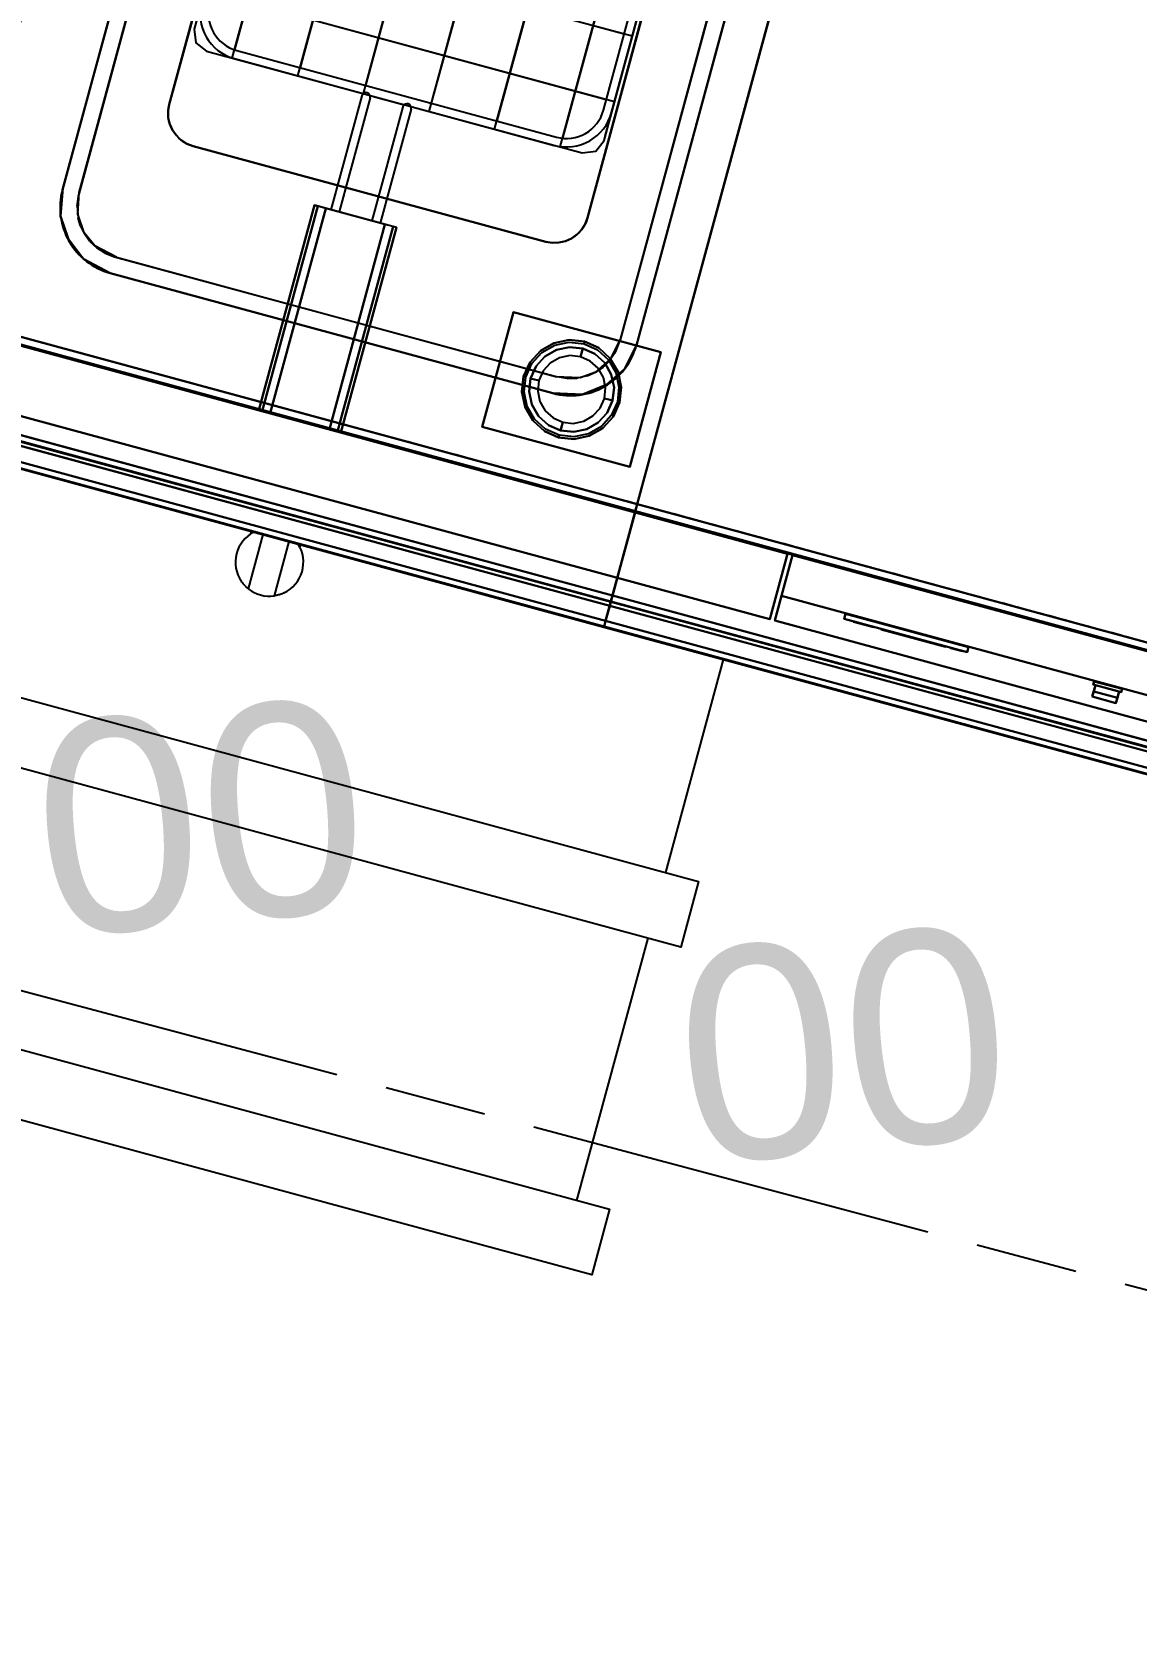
# Model space of a CAD drawing. Header units: millimetres. Extents: x 24907 to 30960, y 3978 to 9944.
# Drawn here: x 27947 to 28012, y 7089.3 to 7183.2 of the extents above; entities that cross this region are included whole.
import ezdxf
from ezdxf.enums import TextEntityAlignment as Align

# ---------------------------------------------------------------- set-up
doc = ezdxf.new("R2010")
doc.units = ezdxf.units.MM
doc.linetypes.add('ACAD_ISO08W100', pattern=[36, 24, -3, 6, -3])
doc.linetypes.add('DASHED2', pattern=[9.525, 6.35, -3.175])
for name, color, linetype in [('200-EquipBlack-3d', 250, 'Continuous'), ('200-EquipBlu-3d', 5, 'Continuous'), ('200-EquipBorder-2d', 9, 'Continuous'), ('200-EquipDoors-2d', 252, 'Continuous'), ('200-EquipGreen-3d', 3, 'Continuous'), ('200-EquipHidden-2D', 53, 'DASHED2'), ('200-EquipID-2d', 7, 'Continuous'), ('200-EquipInternal-2d', 252, 'Continuous'), ('200-EquipRed-3d', 1, 'Continuous'), ('200-EquipSteel-3d', 9, 'Continuous'), ('HG-031 Müşteri Mevcut', 30, 'Continuous')]:
    doc.layers.add(name, color=color, linetype=linetype)
doc.layers.add('200-InsPoint-3D', color=3, linetype='Continuous', plot=False)
doc.styles.add('ARIAL', font='arial.ttf', dxfattribs={"width": 0.6, "height": 50})
doc.styles.add('ROMANS', font='micross.ttf')

# ---------------------------------------------------------------- blocks, each defined once
blk = doc.blocks.new('ELECTROLUX-MC-CRUSCOTTO800')
at = {"layer": '200-EquipBorder-2d'}
for p in [(800, 0), (0, -75)]:
    blk.add_line(p, (800, -75), dxfattribs=at)
at = {"layer": '200-EquipSteel-3d'}
for points in [[(0, -55.83, 654.41), (0, 0, 660.54), (800, 0, 660.54), (800, -55.83, 654.41)], [(0, 0, 660.54), (0, 0, 900), (800, 0, 900), (800, 0, 660.54)], [(0, 0, 900), (0, -62, 900), (800, -62, 900), (800, 0, 900)], [(0, -4.32, 810.26), (0, -59.37, 692.2), (800, -59.37, 692.2), (800, -4.32, 810.26)], [(0, -71.19, 877.81), (0, -4.82, 813.08), (800, -4.82, 813.08), (800, -71.19, 877.81)], [(0, -59.7, 690.72), (0, -59.7, 657.89), (800, -59.7, 657.89), (800, -59.7, 690.72)], [(0, -74.75, 884.46), (0, -71.19, 877.81), (800, -71.19, 877.81), (800, -74.75, 884.46)]]:
    blk.add_3dface(points, dxfattribs=at)
for points, invisible_edges in [([(0, -4.12, 811.75), (0, -4.1, 810.99), (800, -4.1, 810.99), (800, -4.12, 811.75)], 10), ([(0, -4.1, 810.99), (0, -4.32, 810.26), (800, -4.32, 810.26), (800, -4.1, 810.99)], 8), ([(0, -4.36, 812.47), (0, -4.12, 811.75), (800, -4.12, 811.75), (800, -4.36, 812.47)], 10), ([(0, -4.82, 813.08), (0, -4.36, 812.47), (800, -4.36, 812.47), (800, -4.82, 813.08)], 2), ([(0, -57.28, 654.56), (0, -55.83, 654.41), (800, -55.83, 654.41), (800, -57.28, 654.56)], 8), ([(0, -58.54, 655.29), (0, -57.28, 654.56), (800, -57.28, 654.56), (800, -58.54, 655.29)], 10), ([(0, -59.4, 656.46), (0, -58.54, 655.29), (800, -58.54, 655.29), (800, -59.4, 656.46)], 10), ([(0, -59.37, 692.2), (0, -59.51, 691.85), (800, -59.51, 691.85), (800, -59.37, 692.2)], 2), ([(0, -59.7, 657.89), (0, -59.4, 656.46), (800, -59.4, 656.46), (800, -59.7, 657.89)], 2), ([(0, -59.51, 691.85), (0, -59.62, 691.48), (800, -59.62, 691.48), (800, -59.51, 691.85)], 10), ([(0, -59.62, 691.48), (0, -59.68, 691.11), (800, -59.68, 691.11), (800, -59.62, 691.48)], 10), ([(0, -59.68, 691.11), (0, -59.7, 690.72), (800, -59.7, 690.72), (800, -59.68, 691.11)], 8), ([(0, -62, 900), (0, -69.22, 897.81), (800, -69.22, 897.81), (800, -62, 900)], 2), ([(0, -69.22, 897.81), (0, -74.01, 891.97), (800, -74.01, 891.97), (800, -69.22, 897.81)], 10), ([(0, -74.01, 891.97), (0, -74.75, 884.46), (800, -74.75, 884.46), (800, -74.01, 891.97)], 8)]:
    blk.add_3dface(points, dxfattribs=dict(at, invisible_edges=invisible_edges))
at = {"layer": '200-InsPoint-3D'}
blk.add_point((800, -75), dxfattribs=at)
blk = doc.blocks.new('ELECTROLUX-MC7-BODY800X250')
at = {"layer": '200-EquipBorder-2d'}
blk.add_line((800, 0), (800, -655), dxfattribs=at)
at = {"layer": '200-EquipSteel-3d'}
for points, invisible_edges in [([(800, -655, 650), (800, -102, 724), (800, -2, 900), (800, -655, 900)], 3), ([(800, -102, 724), (800, -655, 650), (800, -102, 650)], 1)]:
    blk.add_3dface(points, dxfattribs=dict(at, invisible_edges=invisible_edges))
for points in [[(0, -655, 650), (0, -102, 650), (800, -102, 650), (800, -655, 650)], [(0, -655, 650), (800, -655, 650), (800, -655, 900), (0, -655, 900)]]:
    blk.add_3dface(points, dxfattribs=at)
blk = doc.blocks.new('ELECTROLUX-MC7-FRYERTOP-800')
at = {"layer": '200-EquipBlack-3d'}
for points, invisible_edges in [([(570.55, -534.95, 968), (572.6, -534.95, 972.95), (572.6, -534.95, 957.05), (570.55, -534.95, 962)], 15), ([(572.6, -534.95, 972.95), (577.55, -534.95, 975), (577.55, -534.95, 955), (572.6, -534.95, 957.05)], 15), ([(613.55, -534.95, 975), (577.55, -534.95, 975), (577.55, -534.95, 955), (613.55, -534.95, 955)], 15), ([(618.5, -534.95, 972.95), (613.55, -534.95, 975), (613.55, -534.95, 955), (618.5, -534.95, 957.05)], 15), ([(620.55, -534.95, 968), (618.5, -534.95, 972.95), (618.5, -534.95, 957.05), (620.55, -534.95, 962)], 15), ([(620.55, -534.95, 962), (618.5, -534.95, 957.05), (618.5, -659.95, 957.05), (620.55, -659.95, 962)], 10), ([(570.55, -659.95, 968), (572.6, -659.95, 972.95), (572.6, -659.95, 957.05), (570.55, -659.95, 962)], 15), ([(572.6, -659.95, 972.95), (577.55, -659.95, 975), (577.55, -659.95, 955), (572.6, -659.95, 957.05)], 15), ([(613.55, -659.95, 975), (577.55, -659.95, 975), (577.55, -659.95, 955), (613.55, -659.95, 955)], 15), ([(618.5, -659.95, 972.95), (613.55, -659.95, 975), (613.55, -659.95, 955), (618.5, -659.95, 957.05)], 15), ([(620.55, -659.95, 968), (618.5, -659.95, 972.95), (618.5, -659.95, 957.05), (620.55, -659.95, 962)], 15)]:
    blk.add_3dface(points, dxfattribs=dict(at, invisible_edges=invisible_edges))
for points in [[(572.6, -534.95, 957.05), (570.55, -534.95, 962), (570.55, -659.95, 962), (572.6, -659.95, 957.05)], [(570.55, -534.95, 962), (570.55, -534.95, 968), (570.55, -659.95, 968), (570.55, -659.95, 962)], [(570.55, -534.95, 968), (572.6, -534.95, 972.95), (572.6, -659.95, 972.95), (570.55, -659.95, 968)], [(577.55, -534.95, 955), (572.6, -534.95, 957.05), (572.6, -659.95, 957.05), (577.55, -659.95, 955)], [(577.55, -534.95, 975), (572.6, -534.95, 972.95), (572.6, -659.95, 972.95), (577.55, -659.95, 975)], [(577.55, -534.95, 955), (577.55, -659.95, 955), (613.55, -659.95, 955), (613.55, -534.95, 955)], [(613.55, -534.95, 975), (577.55, -534.95, 975), (577.55, -659.95, 975), (613.55, -659.95, 975)], [(618.5, -534.95, 957.05), (613.55, -534.95, 955), (613.55, -659.95, 955), (618.5, -659.95, 957.05)], [(618.5, -534.95, 972.95), (613.55, -534.95, 975), (613.55, -659.95, 975), (618.5, -659.95, 972.95)], [(620.55, -534.95, 968), (618.5, -534.95, 972.95), (618.5, -659.95, 972.95), (620.55, -659.95, 968)], [(620.55, -534.95, 962), (620.55, -534.95, 968), (620.55, -659.95, 968), (620.55, -659.95, 962)]]:
    blk.add_3dface(points, dxfattribs=at)
at = {"layer": '200-EquipInternal-2d'}
for p, q in [((501.12, -202.89), (501.12, -458.91)), ((541.12, -202.89), (541.12, -458.95)), ((581.12, -202.89), (581.12, -458.95)), ((621.12, -202.89), (621.12, -458.95)), ((661.12, -202.89), (661.12, -458.95)), ((701.12, -202.89), (701.12, -458.66)), ((720, -389.96), (480, -389.96)), ((720, -429.96), (480, -429.96))]:
    blk.add_line(p, q, dxfattribs=at)
at = {"layer": '200-EquipInternal-2d', "linetype": 'Continuous'}
for p, q in [((720, -436.45), (720, -225.39)), ((725, -436.45), (725, -225.39)), ((502.5, -458.95), (697.5, -458.95)), ((502.5, -463.95), (581, -463.95)), ((580.55, -465.39), (580.55, -534.95)), ((585.1, -463.95), (606, -463.95)), ((585.55, -465.39), (585.55, -534.95)), ((605.55, -465.39), (605.55, -534.95)), ((610.1, -463.95), (697.5, -463.95)), ((610.55, -465.39), (610.55, -534.95)), ((570.55, -659.95), (570.55, -534.95)), ((620.55, -534.95), (570.55, -534.95)), ((620.55, -659.95), (620.55, -534.95)), ((620.55, -659.95), (570.55, -659.95))]:
    blk.add_line(p, q, dxfattribs=at)
at = {"layer": '200-EquipInternal-2d'}
for points in [[(425, -140), (425, -565, 0.414214), (465, -605), (735, -605, 0.414214), (775, -565), (775, -140, 0.414214), (735, -100), (465, -100, 0.414214)], [(707.5, -520), (492.5, -520, -0.414214), (472.5, -500), (472.5, -160, -0.414214), (492.5, -140), (707.5, -140, -0.414214), (727.5, -160), (727.5, -500, -0.414214)]]:
    blk.add_lwpolyline(points, format="xyb", close=True, dxfattribs=at)
at = {"layer": '200-EquipInternal-2d', "linetype": 'Continuous'}
for centre, radius, start, end in [((502.5, -436.45), 27.5, 180, 270), ((502.5, -436.45), 22.5, 180, 270), ((697.5, -436.45), 22.5, 270, 0), ((697.5, -436.45), 27.5, 270, 0), ((583.05, -465.39), 2.5, 0, 180), ((608.05, -465.39), 2.5, 0, 180)]:
    blk.add_arc(centre, radius, start, end, dxfattribs=at)
at = {"layer": '200-EquipSteel-3d'}
for p, q in [((501.12, -463.95, 745), (501.12, -197.95, 745)), ((541.12, -463.95, 745), (541.12, -197.95, 745)), ((581.12, -463.95, 745), (581.12, -197.95, 745)), ((621.12, -463.95, 745), (621.12, -197.95, 745)), ((661.12, -463.95, 745), (661.12, -197.95, 745)), ((701.12, -463.95, 745), (701.12, -197.95, 745)), ((725, -450.95, 870), (725, -210.95, 870)), ((725, -450.95, 750), (725, -210.95, 750)), ((725, -450.95, 790), (725, -210.95, 790)), ((725, -450.95, 830), (725, -210.95, 830)), ((725, -389.96, 745), (475, -389.96, 745)), ((725, -410.95, 895), (725, -410.95, 745)), ((725, -429.96, 745), (475, -429.96, 745)), ((725, -450.95, 895), (725, -450.95, 745)), ((725, -450.95, 895), (725, -450.95, 745)), ((485.5, -463.95, 870), (714.5, -463.95, 870)), ((485.5, -463.95, 830), (714.5, -463.95, 830)), ((485.5, -463.95, 790), (714.5, -463.95, 790)), ((485.5, -463.95, 750), (714.5, -463.95, 750)), ((485.5, -463.95, 895), (485.5, -463.95, 745)), ((515.72, -463.95, 895), (515.72, -463.95, 745)), ((555.55, -463.95, 895), (555.55, -463.95, 745)), ((595.55, -463.95, 895), (595.55, -463.95, 745)), ((634.3, -463.95, 895), (634.3, -463.95, 745)), ((673.05, -463.95, 895), (673.05, -463.95, 745)), ((714.61, -463.95, 895), (714.61, -463.95, 745))]:
    blk.add_line(p, q, dxfattribs=at)
for elevation in [745, 895]:
    blk.add_lwpolyline([(725, -208.45), (721.92, -201.03), (714.5, -197.95), (485.5, -197.95), (478.08, -201.03), (475, -208.45), (475, -453.45), (478.08, -460.88), (485.5, -463.95), (714.5, -463.95), (721.92, -460.88), (725, -453.45)], close=True, dxfattribs=dict(at, elevation=elevation))
for points, invisible_edges in [([(375, -140, 900), (400, -80.5, 900), (400, -655, 900), (375, -565, 900)], 7), ([(425, -140, 900), (400, -80.5, 900), (400, -655, 900), (425, -565, 900)], 7), ([(775, -140, 900), (800, -80.5, 900), (800, -655, 900), (775, -565, 900)], 5), ([(327.5, -160, 890), (365, -140, 890), (365, -565, 890), (327.5, -500, 890)], 5), ([(472.5, -160, 890), (435, -140, 890), (435, -565, 890), (472.5, -500, 890)], 5), ([(727.5, -160, 890), (765, -140, 890), (765, -565, 890), (727.5, -500, 890)], 5), ([(365, -140.98, 890), (375, -140.98, 900), (375, -564.02, 900), (365, -564.02, 890)], 5), ([(435, -140.98, 890), (425, -140.98, 900), (425, -564.02, 900), (435, -564.02, 890)], 5), ([(765, -140.98, 890), (775, -140.98, 900), (775, -564.02, 900), (765, -564.02, 890)], 5), ([(72.5, -500, 730), (327.5, -500, 730), (327.5, -160, 730), (72.5, -160, 730)], 5), ([(327.5, -160, 890), (327.5, -160, 730), (327.5, -500, 730), (327.5, -500, 890)], 1), ([(727.5, -500, 730), (472.5, -500, 730), (472.5, -160, 730), (727.5, -160, 730)], 5), ([(472.5, -160, 890), (472.5, -160, 730), (472.5, -500, 730), (472.5, -500, 890)], 1), ([(727.5, -160, 890), (727.5, -160, 730), (727.5, -500, 730), (727.5, -500, 890)], 1), ([(435, -565, 890), (472.5, -500, 890), (472.88, -503.9, 890), (435.83, -572.03, 890)], 5), ([(472.88, -503.9, 890), (435.83, -572.03, 890), (438.29, -578.66, 890), (474.02, -507.65, 890)], 5), ([(472.88, -503.9, 730), (727.12, -503.9, 730), (727.5, -500, 730), (472.5, -500, 730)], 5), ([(472.5, -500, 730), (472.5, -500, 890), (472.88, -503.9, 890), (472.88, -503.9, 730)], 4), ([(725.98, -507.65, 730), (474.02, -507.65, 730), (472.88, -503.9, 730), (727.12, -503.9, 730)], 5), ([(472.88, -503.9, 890), (472.88, -503.9, 730), (474.02, -507.65, 730), (474.02, -507.65, 890)], 5), ([(727.12, -503.9, 890), (727.12, -503.9, 730), (725.98, -507.65, 730), (725.98, -507.65, 890)], 5), ([(727.12, -503.9, 890), (764.17, -572.03, 890), (761.71, -578.66, 890), (725.98, -507.65, 890)], 5), ([(727.5, -500, 730), (727.5, -500, 890), (727.12, -503.9, 890), (727.12, -503.9, 730)], 4), ([(765, -565, 890), (727.5, -500, 890), (727.12, -503.9, 890), (764.17, -572.03, 890)], 5), ([(438.29, -578.66, 890), (474.02, -507.65, 890), (475.87, -511.11, 890), (440.74, -582.65, 890)], 5), ([(475.87, -511.11, 890), (440.74, -582.65, 890), (443.79, -586.21, 890), (478.36, -514.14, 890)], 5), ([(443.79, -586.21, 890), (478.36, -514.14, 890), (481.39, -516.63, 890), (448.33, -589.94, 890)], 5), ([(475.87, -511.11, 730), (724.13, -511.11, 730), (725.98, -507.65, 730), (474.02, -507.65, 730)], 5), ([(474.02, -507.65, 730), (474.02, -507.65, 890), (475.87, -511.11, 890), (475.87, -511.11, 730)], 5), ([(721.64, -514.14, 730), (478.36, -514.14, 730), (475.87, -511.11, 730), (724.13, -511.11, 730)], 5), ([(475.87, -511.11, 890), (475.87, -511.11, 730), (478.36, -514.14, 730), (478.36, -514.14, 890)], 5), ([(481.39, -516.63, 730), (718.61, -516.63, 730), (721.64, -514.14, 730), (478.36, -514.14, 730)], 5), ([(478.36, -514.14, 730), (478.36, -514.14, 890), (481.39, -516.63, 890), (481.39, -516.63, 730)], 5), ([(721.64, -514.14, 730), (721.64, -514.14, 890), (718.61, -516.63, 890), (718.61, -516.63, 730)], 5), ([(756.21, -586.21, 890), (721.64, -514.14, 890), (718.61, -516.63, 890), (751.67, -589.94, 890)], 5), ([(724.13, -511.11, 890), (724.13, -511.11, 730), (721.64, -514.14, 730), (721.64, -514.14, 890)], 5), ([(724.13, -511.11, 890), (759.26, -582.65, 890), (756.21, -586.21, 890), (721.64, -514.14, 890)], 5), ([(725.98, -507.65, 730), (725.98, -507.65, 890), (724.13, -511.11, 890), (724.13, -511.11, 730)], 5), ([(761.71, -578.66, 890), (725.98, -507.65, 890), (724.13, -511.11, 890), (759.26, -582.65, 890)], 5), ([(481.39, -516.63, 890), (448.33, -589.94, 890), (453.52, -592.72, 890), (484.85, -518.48, 890)], 5), ([(453.52, -592.72, 890), (484.85, -518.48, 890), (488.6, -519.62, 890), (459.15, -594.42, 890)], 5), ([(453.52, -592.72, 890), (484.85, -518.48, 890), (488.6, -519.62, 890), (459.15, -594.42, 890)], 5), ([(488.6, -519.62, 890), (459.15, -594.42, 890), (465, -595, 890), (492.5, -520, 890)], 5), ([(488.6, -519.62, 890), (459.15, -594.42, 890), (465, -595, 890), (492.5, -520, 890)], 5), ([(735, -595, 890), (707.5, -520, 890), (492.5, -520, 890), (465, -595, 890)], 5), ([(715.15, -518.48, 730), (484.85, -518.48, 730), (481.39, -516.63, 730), (718.61, -516.63, 730)], 5), ([(481.39, -516.63, 890), (481.39, -516.63, 730), (484.85, -518.48, 730), (484.85, -518.48, 890)], 5), ([(488.6, -519.62, 730), (711.4, -519.62, 730), (715.15, -518.48, 730), (484.85, -518.48, 730)], 5), ([(484.85, -518.48, 730), (484.85, -518.48, 890), (488.6, -519.62, 890), (488.6, -519.62, 730)], 5), ([(707.5, -520, 730), (492.5, -520, 730), (488.6, -519.62, 730), (711.4, -519.62, 730)], 4), ([(488.6, -519.62, 890), (488.6, -519.62, 730), (492.5, -520, 730), (492.5, -520, 890)], 1), ([(711.4, -519.62, 890), (711.4, -519.62, 730), (707.5, -520, 730), (707.5, -520, 890)], 1), ([(711.4, -519.62, 890), (740.85, -594.42, 890), (735, -595, 890), (707.5, -520, 890)], 5), ([(715.15, -518.48, 730), (715.15, -518.48, 890), (711.4, -519.62, 890), (711.4, -519.62, 730)], 5), ([(746.48, -592.72, 890), (715.15, -518.48, 890), (711.4, -519.62, 890), (740.85, -594.42, 890)], 5), ([(718.61, -516.63, 890), (718.61, -516.63, 730), (715.15, -518.48, 730), (715.15, -518.48, 890)], 5), ([(718.61, -516.63, 890), (751.67, -589.94, 890), (746.48, -592.72, 890), (715.15, -518.48, 890)], 5), ([(428.04, -580.31, 900), (425, -565, 900), (400, -655, 900)], 14), ([(437.46, -576.41, 890), (435, -564.02, 890), (425, -564.02, 900), (428.04, -580.31, 900)], 10), ([(762.54, -576.41, 890), (765, -564.02, 890), (775, -564.02, 900), (771.96, -580.31, 900)], 10), ([(771.96, -580.31, 900), (775, -565, 900), (800, -655, 900)], 10), ([(442.33, -597.23, 900), (436.72, -593.28, 900), (428.04, -580.31, 900), (400, -655, 900)], 12), ([(443.99, -586.18, 890), (437.46, -576.41, 890), (428.04, -580.31, 900), (435.68, -591.73, 900)], 10), ([(756.01, -586.18, 890), (762.54, -576.41, 890), (771.96, -580.31, 900), (764.32, -591.73, 900)], 10), ([(757.67, -597.23, 900), (763.28, -593.28, 900), (771.96, -580.31, 900), (800, -655, 900)], 12), ([(452.08, -591.86, 890), (443.99, -586.18, 890), (435.68, -591.73, 900), (447.95, -601.18, 900)], 10), ([(747.92, -591.86, 890), (756.01, -586.18, 890), (764.32, -591.73, 900), (752.05, -601.18, 900)], 10), ([(465, -605, 900), (447.95, -601.18, 900), (442.33, -597.23, 900), (400, -655, 900)], 12), ([(466.11, -595, 890), (452.08, -591.86, 890), (447.95, -601.18, 900), (465, -605, 900)], 10), ([(465, -605, 900), (466.11, -595, 890), (733.89, -595, 890), (735, -605, 900)], 5), ([(733.89, -595, 890), (747.92, -591.86, 890), (752.05, -601.18, 900), (735, -605, 900)], 10), ([(735, -605, 900), (752.05, -601.18, 900), (757.67, -597.23, 900), (800, -655, 900)], 12), ([(800, -655, 900), (400, -655, 900), (465, -605, 900), (735, -605, 900)], 10)]:
    blk.add_3dface(points, dxfattribs=dict(at, invisible_edges=invisible_edges))
blk.add_3dface([(707.5, -520, 890), (707.5, -520, 730), (492.5, -520, 730), (492.5, -520, 890)], dxfattribs=at)
blk = doc.blocks.new('ELECTROLUX-MC7-FRYER-VALVE')
at = {"layer": '200-EquipBorder-2d'}
for p, q in [((-15, 13.23), (-15, 14.7)), ((-8, 14.7), (-8, -18.33)), ((8, -18.33), (8, 14.7)), ((15, 13.23), (15, 14.7))]:
    blk.add_line(p, q, dxfattribs=at)
for start, end in [(132.69273, 229.4584), (310.5416, 47.30727), (246.42182, 293.57818)]:
    blk.add_arc((0, 0), 20, start, end, dxfattribs=at)
for points, knots in [([(-8, -18.33), (-8, -18.33), (-8.03, -18.32), (-8.15, -18.26), (-8.24, -18.22), (-8.48, -18.11), (-8.63, -18.04), (-8.97, -17.88), (-9.16, -17.78), (-9.61, -17.54), (-9.88, -17.39), (-10.48, -17.04), (-10.79, -16.84), (-11.43, -16.41), (-11.76, -16.18), (-12.4, -15.7), (-12.71, -15.45), (-13, -15.2)], [0, 0, 0, 0, 0.925594, 0.925594, 1.851189, 1.851189, 2.776783, 2.776783, 3.702378, 3.702378, 4.853265, 4.853265, 6.004152, 6.004152, 7.155039, 7.155039, 8.305926, 8.305926, 8.305926, 8.305926]), ([(13, -15.2), (12.71, -15.45), (12.4, -15.7), (11.76, -16.18), (11.43, -16.41), (10.79, -16.84), (10.48, -17.04), (9.88, -17.39), (9.61, -17.54), (9.16, -17.78), (8.97, -17.88), (8.63, -18.04), (8.48, -18.11), (8.24, -18.22), (8.15, -18.26), (8.03, -18.32), (8, -18.33), (8, -18.33)], [-8.305926, -8.305926, -8.305926, -8.305926, -7.155039, -7.155039, -6.004152, -6.004152, -4.853265, -4.853265, -3.702378, -3.702378, -2.776783, -2.776783, -1.851189, -1.851189, -0.925594, -0.925594, 0, 0, 0, 0])]:
    blk.add_open_spline(points, degree=3, knots=knots, dxfattribs=at)
blk = doc.blocks.new('E7FREH2200')
for name, p in [('ELECTROLUX-MC7-BODY800X250', (0, 0)), ('ELECTROLUX-MC7-FRYERTOP-800', (0, 0)), ('ELECTROLUX-MC-CRUSCOTTO800', (0, -655)), ('ELECTROLUX-MC7-FRYER-VALVE', (600, -744.7))]:
    blk.add_blockref(name, p)
blk = doc.blocks.new('ELECTROLUX-MC-CRUSCOTTO400')
at = {"layer": '200-EquipBorder-2d'}
for p, q in [((0, 0), (0, -75)), ((400, 0), (400, -75)), ((0, -75), (400, -75))]:
    blk.add_line(p, q, dxfattribs=at)
at = {"layer": '200-EquipSteel-3d'}
for points in [[(0, -55.83, 654.41), (0, 0, 660.54), (400, 0, 660.54), (400, -55.83, 654.41)], [(0, 0, 660.54), (0, 0, 900), (400, 0, 900), (400, 0, 660.54)], [(0, 0, 900), (0, -62, 900), (400, -62, 900), (400, 0, 900)], [(0, -4.32, 810.26), (0, -59.37, 692.2), (400, -59.37, 692.2), (400, -4.32, 810.26)], [(0, -71.19, 877.81), (0, -4.82, 813.08), (400, -4.82, 813.08), (400, -71.19, 877.81)], [(0, -59.7, 690.72), (0, -59.7, 657.89), (400, -59.7, 657.89), (400, -59.7, 690.72)], [(0, -74.75, 884.46), (0, -71.19, 877.81), (400, -71.19, 877.81), (400, -74.75, 884.46)]]:
    blk.add_3dface(points, dxfattribs=at)
for points, invisible_edges in [([(0, -4.12, 811.75), (0, -4.1, 810.99), (400, -4.1, 810.99), (400, -4.12, 811.75)], 10), ([(0, -4.1, 810.99), (0, -4.32, 810.26), (400, -4.32, 810.26), (400, -4.1, 810.99)], 8), ([(0, -4.36, 812.47), (0, -4.12, 811.75), (400, -4.12, 811.75), (400, -4.36, 812.47)], 10), ([(0, -4.82, 813.08), (0, -4.36, 812.47), (400, -4.36, 812.47), (400, -4.82, 813.08)], 2), ([(0, -57.28, 654.56), (0, -55.83, 654.41), (400, -55.83, 654.41), (400, -57.28, 654.56)], 8), ([(0, -58.54, 655.29), (0, -57.28, 654.56), (400, -57.28, 654.56), (400, -58.54, 655.29)], 10), ([(0, -59.4, 656.46), (0, -58.54, 655.29), (400, -58.54, 655.29), (400, -59.4, 656.46)], 10), ([(0, -59.37, 692.2), (0, -59.51, 691.85), (400, -59.51, 691.85), (400, -59.37, 692.2)], 2), ([(0, -59.7, 657.89), (0, -59.4, 656.46), (400, -59.4, 656.46), (400, -59.7, 657.89)], 2), ([(0, -59.51, 691.85), (0, -59.62, 691.48), (400, -59.62, 691.48), (400, -59.51, 691.85)], 10), ([(0, -59.62, 691.48), (0, -59.68, 691.11), (400, -59.68, 691.11), (400, -59.62, 691.48)], 10), ([(0, -59.68, 691.11), (0, -59.7, 690.72), (400, -59.7, 690.72), (400, -59.68, 691.11)], 8), ([(0, -62, 900), (0, -69.22, 897.81), (400, -69.22, 897.81), (400, -62, 900)], 2), ([(0, -69.22, 897.81), (0, -74.01, 891.97), (400, -74.01, 891.97), (400, -69.22, 897.81)], 10), ([(0, -74.01, 891.97), (0, -74.75, 884.46), (400, -74.75, 884.46), (400, -74.01, 891.97)], 8)]:
    blk.add_3dface(points, dxfattribs=dict(at, invisible_edges=invisible_edges))
at = {"layer": '200-InsPoint-3D'}
for p in [(0, -75), (400, -75)]:
    blk.add_point(p, dxfattribs=at)
blk = doc.blocks.new('ELECTROLUX-MC7-WORKTOP-400')
at = {"layer": '200-EquipSteel-3d'}
blk.add_3dface([(400, -80.5, 900), (0, -80.5, 900), (0, -655, 900), (400, -655, 900)], dxfattribs=at)
blk = doc.blocks.new('ELECTROLUX-MC7-BODY400X250')
at = {"layer": '200-EquipBorder-2d'}
for p, q in [((0, 0), (400, 0)), ((0, -655), (0, 0)), ((400, 0), (400, -655))]:
    blk.add_line(p, q, dxfattribs=at)
at = {"layer": '200-EquipInternal-2d'}
blk.add_line((0, -80), (400, -80), dxfattribs=at)
at = {"layer": '200-EquipSteel-3d'}
for points, invisible_edges in [([(0, -0.34, 912.22), (0, 0, 910.5), (400, 0, 910.5), (400, -0.34, 912.22)], 8), ([(0, 0, 902.7), (0, -0.13, 901.81), (400, -0.13, 901.81), (400, 0, 902.7)], 2), ([(0, -0.13, 901.81), (0, -0.54, 901.01), (400, -0.54, 901.01), (400, -0.13, 901.81)], 10), ([(0, -1.32, 913.68), (0, -0.34, 912.22), (400, -0.34, 912.22), (400, -1.32, 913.68)], 10), ([(0, -0.54, 901.01), (0, -1.19, 900.39), (400, -1.19, 900.39), (400, -0.54, 901.01)], 10), ([(0, -1.19, 900.39), (0, -2, 900), (400, -2, 900), (400, -1.19, 900.39)], 8), ([(0, -2.78, 914.66), (0, -1.32, 913.68), (400, -1.32, 913.68), (400, -2.78, 914.66)], 10), ([(0, -655, 650), (0, -655, 900), (0, -2, 900), (0, -102, 724)], 12), ([(0, -2, 900), (0, -2, 724), (0, -102, 724)], 8), ([(0, -4.5, 915), (0, -2.78, 914.66), (400, -2.78, 914.66), (400, -4.5, 915)], 2), ([(400, -655, 650), (400, -102, 724), (400, -2, 900), (400, -655, 900)], 3), ([(400, -2, 900), (400, -2, 724), (400, -102, 724)], 8), ([(0, -71.6, 914.58), (0, -69.5, 915), (400, -69.5, 915), (400, -71.6, 914.58)], 8), ([(0, -73.39, 913.39), (0, -71.6, 914.58), (400, -71.6, 914.58), (400, -73.39, 913.39)], 10), ([(0, -74.58, 911.6), (0, -73.39, 913.39), (400, -73.39, 913.39), (400, -74.58, 911.6)], 10), ([(0, -75, 909.5), (0, -74.58, 911.6), (400, -74.58, 911.6), (400, -75, 909.5)], 2), ([(0, -75.45, 903.59), (0, -75, 905.7), (400, -75, 905.7), (400, -75.45, 903.59)], 8), ([(0, -76.64, 901.78), (0, -75.45, 903.59), (400, -75.45, 903.59), (400, -76.64, 901.78)], 10), ([(0, -78.4, 900.53), (0, -76.64, 901.78), (400, -76.64, 901.78), (400, -78.4, 900.53)], 10), ([(0, -80.5, 900), (0, -78.4, 900.53), (400, -78.4, 900.53), (400, -80.5, 900)], 2), ([(0, -102, 724), (0, -655, 650), (0, -102, 650)], 1), ([(400, -102, 724), (400, -655, 650), (400, -102, 650)], 1)]:
    blk.add_3dface(points, dxfattribs=dict(at, invisible_edges=invisible_edges))
for points in [[(0, 0, 910.5), (0, 0, 902.7), (400, 0, 902.7), (400, 0, 910.5)], [(0, -2, 724), (0, -2, 900), (400, -2, 900), (400, -2, 724)], [(0, -2, 724), (0, -102, 724), (400, -102, 724), (400, -2, 724)], [(0, -69.5, 915), (0, -4.5, 915), (400, -4.5, 915), (400, -69.5, 915)], [(0, -75, 905.7), (0, -75, 909.5), (400, -75, 909.5), (400, -75, 905.7)], [(0, -655, 650), (0, -102, 650), (400, -102, 650), (400, -655, 650)], [(0, -102, 650), (400, -102, 650), (400, -102, 724), (0, -102, 724)], [(0, -655, 650), (400, -655, 650), (400, -655, 900), (0, -655, 900)]]:
    blk.add_3dface(points, dxfattribs=at)
at = {"layer": '200-InsPoint-3D'}
for p in [(0, 0), (400, 0)]:
    blk.add_point(p, dxfattribs=at)
blk = doc.blocks.new('E7WTNDN000')
for name, p in [('ELECTROLUX-MC7-BODY400X250', (0, 0)), ('ELECTROLUX-MC7-WORKTOP-400', (0, 0)), ('ELECTROLUX-MC-CRUSCOTTO400', (0, -655))]:
    blk.add_blockref(name, p)
blk = doc.blocks.new('attrib')
at = {"layer": '200-EquipID-2d', "style": 'ARIAL'}
blk.add_attdef('POS', text='', height=2.5, dxfattribs=at).set_placement((0, 0, -1), align=Align.MIDDLE)
at = {"layer": '200-EquipID-2d', "style": 'ROMANS', "flags": 1}
for tag, p in [('ZONA', (0, -4.905, -2)), ('EQUIPMENTDATA', (0, -7.89, -2)), ('LONGDESCR', (0, -11.302, -2)), ('EQUIPMENTCONN', (0, -14.714, -2)), ('ACCESSORYDATA', (0, -18.552, -2)), ('ACCESSORYCONN', (0, -21.857, -2))]:
    blk.add_attdef(tag, text='', height=2.5, dxfattribs=at).set_placement(p, align=Align.CENTER)
blk = doc.blocks.new('ELECTROLUX-MC-BASEREFUNIT')
at = {"layer": '200-EquipSteel-3d'}
for points in [[(0, 70, 155), (0, 70, 600), (304, 70, 600), (304, 70, 155)], [(0, 70, 600), (0, 30, 600), (304, 30, 600), (304, 70, 600)], [(0, 30, 155), (0, 70, 155), (304, 70, 155), (304, 30, 155)], [(304, 30, 500), (0, 30, 500), (0, 45, 500), (304, 45, 500)], [(0, 45, 500), (0, 45, 585), (304, 45, 585), (304, 45, 500)], [(0, 30, 585), (0, 45, 585), (304, 45, 585), (304, 30, 585)], [(0, 30, 500), (0, 30, 155), (304, 30, 155), (304, 30, 500)], [(304, 30, 600), (0, 30, 600), (0, 30, 585), (304, 30, 585)]]:
    blk.add_3dface(points, dxfattribs=at)
for points, invisible_edges in [([(0, 45, 585), (0, 70, 600), (0, 70, 155), (0, 45, 500)], 5), ([(0, 45, 500), (0, 30, 500), (0, 30, 155), (0, 70, 155)], 8), ([(0, 70, 600), (0, 45, 585), (0, 30, 585), (0, 30, 600)], 1), ([(304, 45, 585), (304, 70, 600), (304, 70, 155), (304, 45, 500)], 5), ([(304, 45, 500), (304, 30, 500), (304, 30, 155), (304, 70, 155)], 8), ([(304, 70, 600), (304, 45, 585), (304, 30, 585), (304, 30, 600)], 1)]:
    blk.add_3dface(points, dxfattribs=dict(at, invisible_edges=invisible_edges))
blk = doc.blocks.new('ELECTROLUX-MC-BASECONTRPAN')
at = {"layer": '200-EquipBlu-3d', "ltscale": 0.7}
blk.add_3dface([(44.98, -3.6, -29.6), (57.17, -3.6, -29.6), (57.17, -3.6, -39.98), (44.98, -3.6, -39.98)], dxfattribs=at)
at = {"layer": '200-EquipGreen-3d', "ltscale": 0.7}
blk.add_3dface([(104.14, -3.6, -31.04), (111.14, -3.6, -31.04), (111.14, -3.6, -39.04), (104.14, -3.6, -39.04)], dxfattribs=at)
at = {"layer": '200-EquipRed-3d', "ltscale": 0.7}
blk.add_3dface([(61.85, -3.6, -30.11), (101.14, -3.6, -30.11), (101.14, -3.6, -39.98), (61.85, -3.6, -39.98)], dxfattribs=at)
at = {"layer": '200-EquipRed-3d'}
for points, invisible_edges in [([(192.09, -6.06, -35), (192.09, -2.22, -35), (192.09, -2.22, -23.78), (192.09, -9.26, -23.78)], 1), ([(192.09, -2.22, -35), (206.53, -2.22, -35), (206.53, -2.22, -23.78), (192.09, -2.22, -23.78)], 1), ([(192.09, -6.06, -35), (206.53, -6.06, -35), (206.53, -2.22, -35), (192.09, -2.22, -35)], 15), ([(192.09, -6.06, -46.22), (192.09, -2.22, -46.22), (192.09, -2.22, -35), (192.09, -6.06, -35)], 4), ([(192.09, -2.22, -46.22), (206.53, -2.22, -46.22), (206.53, -2.22, -35), (192.09, -2.22, -35)], 4), ([(192.09, -6.06, -35), (192.09, -2.22, -35), (206.53, -2.22, -35), (206.53, -6.06, -35)], 15), ([(192.09, -6.06, -35), (192.09, -9.26, -23.78), (206.53, -9.26, -23.78), (206.53, -6.06, -35)], 8), ([(192.09, -6.06, -46.22), (192.09, -6.06, -35), (206.53, -6.06, -35), (206.53, -6.06, -46.22)], 2), ([(206.53, -6.06, -35), (206.53, -9.26, -23.78), (206.53, -2.22, -23.78), (206.53, -2.22, -35)], 8), ([(206.53, -6.06, -46.22), (206.53, -6.06, -35), (206.53, -2.22, -35), (206.53, -2.22, -46.22)], 2)]:
    blk.add_3dface(points, dxfattribs=dict(at, invisible_edges=invisible_edges))
for points in [[(192.09, -9.26, -23.78), (192.09, -2.22, -23.78), (206.53, -2.22, -23.78), (206.53, -9.26, -23.78)], [(192.09, -6.06, -46.22), (206.53, -6.06, -46.22), (206.53, -2.22, -46.22), (192.09, -2.22, -46.22)]]:
    blk.add_3dface(points, dxfattribs=at)
at = {"layer": '200-EquipSteel-3d'}
blk.add_3dface([(0, 0, -85), (0, 0, 0), (304, 0, 0), (304, 0, -85)], dxfattribs=at)
at = {"layer": '200-EquipBlack-3d', "ltscale": 0.7}
mesh = blk.add_polyface(dxfattribs=at)
corners = [(39.12, -3.3, -47.5), (114.12, -3.3, -47.5), (114.12, -0.3, -47.5), (39.12, -0.3, -47.5), (39.12, -3.3, -22.5), (114.12, -3.3, -22.5), (114.12, -0.3, -22.5), (39.12, -0.3, -22.5)]
mesh.append_faces([[corners[k] for k in face] for face in [(0, 3, 2, 1), (4, 5, 6, 7), (0, 1, 5, 4), (3, 7, 6, 2), (0, 4, 7, 3), (1, 2, 6, 5)]])
at = {"layer": '200-EquipBlack-3d'}
mesh = blk.add_polyface(dxfattribs=at)
corners = [(190.81, -2.22, -47.5), (190.81, -2.22, -22.5), (190.81, -0.3, -22.5), (190.81, -0.3, -47.5), (207.81, -2.22, -47.5), (207.81, -2.22, -22.5), (207.81, -0.3, -22.5), (207.81, -0.3, -47.5)]
mesh.append_faces([[corners[k] for k in face] for face in [(0, 3, 2, 1), (4, 5, 6, 7), (0, 1, 5, 4), (3, 7, 6, 2), (0, 4, 7, 3), (1, 2, 6, 5)]])
blk = doc.blocks.new('ELECTROLUX-MC-LEG200')
at = {"layer": '200-EquipSteel-3d'}
for points in [[(-45, -35, 198), (-45, 35, 198), (45, 35, 198), (45, -35, 198)], [(-45, -35, 200), (45, -35, 200), (45, 35, 200), (-45, 35, 200)], [(-45, 35, 198), (-45, 35, 200), (45, 35, 200), (45, 35, 198)], [(-45, -35, 198), (-45, -35, 200), (-45, 35, 200), (-45, 35, 198)], [(45, -35, 198), (45, 35, 198), (45, 35, 200), (45, -35, 200)], [(-45, -35, 198), (45, -35, 198), (45, -35, 200), (-45, -35, 200)]]:
    blk.add_3dface(points, dxfattribs=at)
for points, invisible_edges in [([(-9.04, 27.82, 198), (-9.04, 27.82, 71), (0, 29.25, 71), (0, 29.25, 198)], 1), ([(-9.04, 27.82, 71), (-8.62, 26.54, 66), (0, 27.91, 66), (0, 29.25, 71)], 1), ([(0, 29.25, 198), (0, 29.25, 71), (9.04, 27.82, 71), (9.04, 27.82, 198)], 4), ([(0, 29.25, 71), (0, 27.91, 66), (8.62, 26.54, 66), (9.04, 27.82, 71)], 4), ([(-23.66, 17.19, 198), (-23.66, 17.19, 71), (-17.19, 23.66, 71), (-17.19, 23.66, 198)], 5), ([(-23.66, 17.19, 71), (-22.58, 16.41, 66), (-16.41, 22.58, 66), (-17.19, 23.66, 71)], 5), ([(-14.69, 20.23, 66), (-14.69, 20.23, 5), (-20.23, 14.69, 5), (-20.23, 14.69, 66)], 5), ([(-14.69, 20.23, 5), (-13.83, 19.04, 1.46), (-19.04, 13.83, 1.46), (-20.23, 14.69, 5)], 7), ([(-13.83, 19.04, 1.46), (-11.76, 16.18), (-16.18, 11.76), (-19.04, 13.83, 1.46)], 13), ([(-17.19, 23.66, 198), (-17.19, 23.66, 71), (-9.04, 27.82, 71), (-9.04, 27.82, 198)], 5), ([(-17.19, 23.66, 71), (-16.41, 22.58, 66), (-8.62, 26.54, 66), (-9.04, 27.82, 71)], 5), ([(-7.73, 23.78, 66), (-7.73, 23.78, 5), (-14.69, 20.23, 5), (-14.69, 20.23, 66)], 5), ([(-7.73, 23.78, 5), (-7.27, 22.38, 1.46), (-13.83, 19.04, 1.46), (-14.69, 20.23, 5)], 7), ([(-7.27, 22.38, 1.46), (-6.18, 19.02), (-11.76, 16.18), (-13.83, 19.04, 1.46)], 13), ([(0, 25, 66), (0, 25, 5), (-7.73, 23.78, 5), (-7.73, 23.78, 66)], 4), ([(0, 25, 5), (0, 23.54, 1.46), (-7.27, 22.38, 1.46), (-7.73, 23.78, 5)], 6), ([(0, 23.54, 1.46), (0, 20), (-6.18, 19.02), (-7.27, 22.38, 1.46)], 12), ([(7.73, 23.78, 66), (7.73, 23.78, 5), (0, 25, 5), (0, 25, 66)], 1), ([(7.73, 23.78, 5), (7.27, 22.38, 1.46), (0, 23.54, 1.46), (0, 25, 5)], 3), ([(7.27, 22.38, 1.46), (6.18, 19.02), (0, 20), (0, 23.54, 1.46)], 9), ([(13.83, 19.04, 1.46), (11.76, 16.18), (6.18, 19.02), (7.27, 22.38, 1.46)], 13), ([(14.69, 20.23, 5), (13.83, 19.04, 1.46), (7.27, 22.38, 1.46), (7.73, 23.78, 5)], 7), ([(14.69, 20.23, 66), (14.69, 20.23, 5), (7.73, 23.78, 5), (7.73, 23.78, 66)], 5), ([(9.04, 27.82, 71), (8.62, 26.54, 66), (16.41, 22.58, 66), (17.19, 23.66, 71)], 5), ([(9.04, 27.82, 198), (9.04, 27.82, 71), (17.19, 23.66, 71), (17.19, 23.66, 198)], 5), ([(19.04, 13.83, 1.46), (16.18, 11.76), (11.76, 16.18), (13.83, 19.04, 1.46)], 13), ([(20.23, 14.69, 5), (19.04, 13.83, 1.46), (13.83, 19.04, 1.46), (14.69, 20.23, 5)], 7), ([(20.23, 14.69, 66), (20.23, 14.69, 5), (14.69, 20.23, 5), (14.69, 20.23, 66)], 5), ([(17.19, 23.66, 71), (16.41, 22.58, 66), (22.58, 16.41, 66), (23.66, 17.19, 71)], 5), ([(17.19, 23.66, 198), (17.19, 23.66, 71), (23.66, 17.19, 71), (23.66, 17.19, 198)], 5), ([(-27.82, 9.04, 198), (-27.82, 9.04, 71), (-23.66, 17.19, 71), (-23.66, 17.19, 198)], 5), ([(-27.82, 9.04, 71), (-26.54, 8.62, 66), (-22.58, 16.41, 66), (-23.66, 17.19, 71)], 5), ([(-20.23, 14.69, 66), (-20.23, 14.69, 5), (-23.78, 7.73, 5), (-23.78, 7.73, 66)], 5), ([(-20.23, 14.69, 5), (-19.04, 13.83, 1.46), (-22.38, 7.27, 1.46), (-23.78, 7.73, 5)], 7), ([(-19.04, 13.83, 1.46), (-16.18, 11.76), (-19.02, 6.18), (-22.38, 7.27, 1.46)], 13), ([(22.38, 7.27, 1.46), (19.02, 6.18), (16.18, 11.76), (19.04, 13.83, 1.46)], 13), ([(23.78, 7.73, 5), (22.38, 7.27, 1.46), (19.04, 13.83, 1.46), (20.23, 14.69, 5)], 7), ([(23.78, 7.73, 66), (23.78, 7.73, 5), (20.23, 14.69, 5), (20.23, 14.69, 66)], 5), ([(23.66, 17.19, 71), (22.58, 16.41, 66), (26.54, 8.62, 66), (27.82, 9.04, 71)], 5), ([(23.66, 17.19, 198), (23.66, 17.19, 71), (27.82, 9.04, 71), (27.82, 9.04, 198)], 5), ([(-29.25, 0, 198), (-29.25, 0, 71), (-27.82, 9.04, 71), (-27.82, 9.04, 198)], 4), ([(-29.25, 0, 71), (-27.91, 0, 66), (-26.54, 8.62, 66), (-27.82, 9.04, 71)], 4), ([(-27.82, -9.04, 198), (-27.82, -9.04, 71), (-29.25, 0, 71), (-29.25, 0, 198)], 1), ([(-27.82, -9.04, 71), (-26.54, -8.62, 66), (-27.91, 0, 66), (-29.25, 0, 71)], 1), ([(-23.78, 7.73, 66), (-23.78, 7.73, 5), (-25, 0, 5), (-25, 0, 66)], 1), ([(-23.78, 7.73, 5), (-22.38, 7.27, 1.46), (-23.54, 0, 1.46), (-25, 0, 5)], 3), ([(-25, 0, 66), (-25, 0, 5), (-23.78, -7.73, 5), (-23.78, -7.73, 66)], 4), ([(-25, 0, 5), (-23.54, 0, 1.46), (-22.38, -7.27, 1.46), (-23.78, -7.73, 5)], 6), ([(-22.38, 7.27, 1.46), (-19.02, 6.18), (-20, 0), (-23.54, 0, 1.46)], 9), ([(-23.54, 0, 1.46), (-20, 0), (-19.02, -6.18), (-22.38, -7.27, 1.46)], 12), ([(23.54, 0, 1.46), (20, 0), (19.02, 6.18), (22.38, 7.27, 1.46)], 12), ([(22.38, -7.27, 1.46), (19.02, -6.18), (20, 0), (23.54, 0, 1.46)], 9), ([(25, 0, 5), (23.54, 0, 1.46), (22.38, 7.27, 1.46), (23.78, 7.73, 5)], 6), ([(23.78, -7.73, 5), (22.38, -7.27, 1.46), (23.54, 0, 1.46), (25, 0, 5)], 3), ([(25, 0, 66), (25, 0, 5), (23.78, 7.73, 5), (23.78, 7.73, 66)], 4), ([(23.78, -7.73, 66), (23.78, -7.73, 5), (25, 0, 5), (25, 0, 66)], 1), ([(27.82, 9.04, 71), (26.54, 8.62, 66), (27.91, 0, 66), (29.25, 0, 71)], 1), ([(29.25, 0, 71), (27.91, 0, 66), (26.54, -8.62, 66), (27.82, -9.04, 71)], 4), ([(27.82, 9.04, 198), (27.82, 9.04, 71), (29.25, 0, 71), (29.25, 0, 198)], 1), ([(29.25, 0, 198), (29.25, 0, 71), (27.82, -9.04, 71), (27.82, -9.04, 198)], 4), ([(-23.66, -17.19, 71), (-22.58, -16.41, 66), (-26.54, -8.62, 66), (-27.82, -9.04, 71)], 5), ([(-23.66, -17.19, 198), (-23.66, -17.19, 71), (-27.82, -9.04, 71), (-27.82, -9.04, 198)], 5), ([(-23.78, -7.73, 5), (-22.38, -7.27, 1.46), (-19.04, -13.83, 1.46), (-20.23, -14.69, 5)], 7), ([(-23.78, -7.73, 66), (-23.78, -7.73, 5), (-20.23, -14.69, 5), (-20.23, -14.69, 66)], 5), ([(-22.38, -7.27, 1.46), (-19.02, -6.18), (-16.18, -11.76), (-19.04, -13.83, 1.46)], 13), ([(19.04, -13.83, 1.46), (16.18, -11.76), (19.02, -6.18), (22.38, -7.27, 1.46)], 13), ([(20.23, -14.69, 5), (19.04, -13.83, 1.46), (22.38, -7.27, 1.46), (23.78, -7.73, 5)], 7), ([(20.23, -14.69, 66), (20.23, -14.69, 5), (23.78, -7.73, 5), (23.78, -7.73, 66)], 5), ([(27.82, -9.04, 71), (26.54, -8.62, 66), (22.58, -16.41, 66), (23.66, -17.19, 71)], 5), ([(27.82, -9.04, 198), (27.82, -9.04, 71), (23.66, -17.19, 71), (23.66, -17.19, 198)], 5), ([(-17.19, -23.66, 71), (-16.41, -22.58, 66), (-22.58, -16.41, 66), (-23.66, -17.19, 71)], 5), ([(-17.19, -23.66, 198), (-17.19, -23.66, 71), (-23.66, -17.19, 71), (-23.66, -17.19, 198)], 5), ([(-20.23, -14.69, 5), (-19.04, -13.83, 1.46), (-13.83, -19.04, 1.46), (-14.69, -20.23, 5)], 7), ([(-20.23, -14.69, 66), (-20.23, -14.69, 5), (-14.69, -20.23, 5), (-14.69, -20.23, 66)], 5), ([(-19.04, -13.83, 1.46), (-16.18, -11.76), (-11.76, -16.18), (-13.83, -19.04, 1.46)], 13), ([(-13.83, -19.04, 1.46), (-11.76, -16.18), (-6.18, -19.02), (-7.27, -22.38, 1.46)], 13), ([(7.27, -22.38, 1.46), (6.18, -19.02), (11.76, -16.18), (13.83, -19.04, 1.46)], 13), ([(13.83, -19.04, 1.46), (11.76, -16.18), (16.18, -11.76), (19.04, -13.83, 1.46)], 13), ([(14.69, -20.23, 5), (13.83, -19.04, 1.46), (19.04, -13.83, 1.46), (20.23, -14.69, 5)], 7), ([(14.69, -20.23, 66), (14.69, -20.23, 5), (20.23, -14.69, 5), (20.23, -14.69, 66)], 5), ([(23.66, -17.19, 71), (22.58, -16.41, 66), (16.41, -22.58, 66), (17.19, -23.66, 71)], 5), ([(23.66, -17.19, 198), (23.66, -17.19, 71), (17.19, -23.66, 71), (17.19, -23.66, 198)], 5), ([(-9.04, -27.82, 71), (-8.62, -26.54, 66), (-16.41, -22.58, 66), (-17.19, -23.66, 71)], 5), ([(-9.04, -27.82, 198), (-9.04, -27.82, 71), (-17.19, -23.66, 71), (-17.19, -23.66, 198)], 5), ([(-14.69, -20.23, 5), (-13.83, -19.04, 1.46), (-7.27, -22.38, 1.46), (-7.73, -23.78, 5)], 7), ([(-14.69, -20.23, 66), (-14.69, -20.23, 5), (-7.73, -23.78, 5), (-7.73, -23.78, 66)], 5), ([(0, -29.25, 71), (0, -27.91, 66), (-8.62, -26.54, 66), (-9.04, -27.82, 71)], 4), ([(0, -29.25, 198), (0, -29.25, 71), (-9.04, -27.82, 71), (-9.04, -27.82, 198)], 4), ([(-7.73, -23.78, 5), (-7.27, -22.38, 1.46), (0, -23.54, 1.46), (0, -25, 5)], 3), ([(-7.73, -23.78, 66), (-7.73, -23.78, 5), (0, -25, 5), (0, -25, 66)], 1), ([(-7.27, -22.38, 1.46), (-6.18, -19.02), (0, -20), (0, -23.54, 1.46)], 9), ([(0, -23.54, 1.46), (0, -20), (6.18, -19.02), (7.27, -22.38, 1.46)], 12), ([(0, -25, 5), (0, -23.54, 1.46), (7.27, -22.38, 1.46), (7.73, -23.78, 5)], 6), ([(0, -25, 66), (0, -25, 5), (7.73, -23.78, 5), (7.73, -23.78, 66)], 4), ([(9.04, -27.82, 71), (8.62, -26.54, 66), (0, -27.91, 66), (0, -29.25, 71)], 1), ([(9.04, -27.82, 198), (9.04, -27.82, 71), (0, -29.25, 71), (0, -29.25, 198)], 1), ([(7.73, -23.78, 5), (7.27, -22.38, 1.46), (13.83, -19.04, 1.46), (14.69, -20.23, 5)], 7), ([(7.73, -23.78, 66), (7.73, -23.78, 5), (14.69, -20.23, 5), (14.69, -20.23, 66)], 5), ([(17.19, -23.66, 71), (16.41, -22.58, 66), (8.62, -26.54, 66), (9.04, -27.82, 71)], 5), ([(17.19, -23.66, 198), (17.19, -23.66, 71), (9.04, -27.82, 71), (9.04, -27.82, 198)], 5)]:
    blk.add_3dface(points, dxfattribs=dict(at, invisible_edges=invisible_edges))
blk = doc.blocks.new('ELECTROLUX-MC7-BASE1200X600')
at = {"layer": '200-EquipSteel-3d'}
for points in [[(0, -102, 650), (1200, -102, 650), (1200, -655, 650), (0, -655, 650)], [(21, -655, 245), (1179, -655, 245), (1179, -102, 245), (21, -102, 245)], [(21, -655, 200), (1179, -655, 200), (1179, -102, 200), (21, -102, 200)], [(1179, -655, 605), (21, -655, 605), (21, -102, 605), (1179, -102, 605)], [(21, -655, 200), (1179, -655, 200), (1179, -655, 245), (21, -655, 245)], [(21, -655, 605), (1179, -655, 605), (1179, -655, 650), (21, -655, 650)]]:
    blk.add_3dface(points, dxfattribs=at)
blk.add_blockref('ELECTROLUX-MC-LEG200', (745, -600))
blk = doc.blocks.new('ELECTROLUX-MC-FREEZECASSETTI')
at = {"layer": '200-EquipDoors-2d'}
for p, q in [((870, -130), (870, 0)), ((870, -330), (870, -170))]:
    blk.add_line(p, q, dxfattribs=at)
for points in [[(0, -130), (890, -130), (890, -170), (0, -170)], [(0, -330), (890, -330), (890, -370), (0, -370)]]:
    blk.add_lwpolyline(points, close=True, dxfattribs=at)
at = {"layer": '200-EquipSteel-3d'}
for points in [[(0, 70, 427.499994), (0, 70, 649.999988), (890, 70, 649.999988), (890, 70, 427.499994)], [(0, 70, 649.999988), (0, 30, 649.999988), (890, 30, 649.999988), (890, 70, 649.999988)], [(0, 30, 427.499994), (0, 70, 427.499994), (890, 70, 427.499994), (890, 30, 427.499994)], [(0, 70, 200), (0, 70, 422.499994), (890, 70, 422.499994), (890, 70, 200)], [(0, 70, 422.499994), (0, 30, 422.499994), (890, 30, 422.499994), (890, 70, 422.499994)], [(0, 30, 200), (0, 70, 200), (890, 70, 200), (890, 30, 200)], [(890, 70, 649.999988), (890, 30, 649.999988), (890, 30, 427.499994), (890, 70, 427.499994)], [(890, 70, 422.499994), (890, 30, 422.499994), (890, 30, 200), (890, 70, 200)], [(0, 30, 649.999988), (0, 30, 427.499994), (890, 30, 427.499994), (890, 30, 649.999988)], [(0, 30, 422.499994), (0, 30, 200), (890, 30, 200), (890, 30, 422.499994)]]:
    blk.add_3dface(points, dxfattribs=at)
blk = doc.blocks.new('E7BAPL00S0')
at = {"layer": '200-EquipHidden-2D'}
blk.add_lwpolyline([(0, -102), (1200, -102), (1200, -655), (0, -655)], close=True, dxfattribs=at)
for name, p in [('ELECTROLUX-MC7-BASE1200X600', (0, 0)), ('ELECTROLUX-MC-FREEZECASSETTI', (3, -730)), ('ELECTROLUX-MC-BASEREFUNIT', (896, -730, 50)), ('ELECTROLUX-MC-BASECONTRPAN', (896, -685, 635))]:
    blk.add_blockref(name, p)

msp = doc.modelspace()

# ---------------------------------------------------------------- linework, layer by layer
at = {"layer": '200-EquipBorder-2d', "linetype": 'ACAD_ISO08W100'}
msp.add_lwpolyline([(27872.193, 7146.517), (28084.788, 7089.921), (28113.086, 7196.219), (27900.491, 7252.815)], close=True, dxfattribs=at)
at = {"layer": 'HG-031 Müşteri Mevcut'}
msp.add_line((27879.539, 7175.607), (28506.851, 7005.373), dxfattribs=at)

# ---------------------------------------------------------------- block references
at = {"xscale": 0.09999999998967503, "yscale": 0.1000000000058208, "zscale": 0.1, "rotation": 344.8172531356117}
for name, p in [('E7BAPL00S0', (27922.592, 7239.564)), ('E7FREH2200', (27922.592, 7239.564)), ('E7WTNDN000', (27999.799, 7218.612))]:
    msp.add_blockref(name, p, dxfattribs=at)
at = {"layer": '200-EquipID-2d'}
ref = msp.add_blockref('attrib', (27956.927, 7136.992), dxfattribs=dict(at, xscale=4.999999999999137, yscale=4.999999999999137, zscale=4.999999999999137, rotation=185.1601139343299))
ref.add_attrib('POS', '00', dxfattribs={"color": 7, "height": 12.5, "rotation": 185.16011, "style": 'ARIAL'}).set_placement((27956.927, 7136.992, -5), align=Align.MIDDLE)
ref = msp.add_blockref('attrib', (27994.745, 7123.62), dxfattribs=dict(at, xscale=4.999999999999137, yscale=4.999999999999137, zscale=4.999999999999137, rotation=185.1601139343299))
ref.add_attrib('POS', '00', dxfattribs={"color": 7, "height": 12.5, "rotation": 185.16011, "style": 'ARIAL'}).set_placement((27994.745, 7123.62, -5), align=Align.MIDDLE)

doc.saveas('drawing.dxf')
